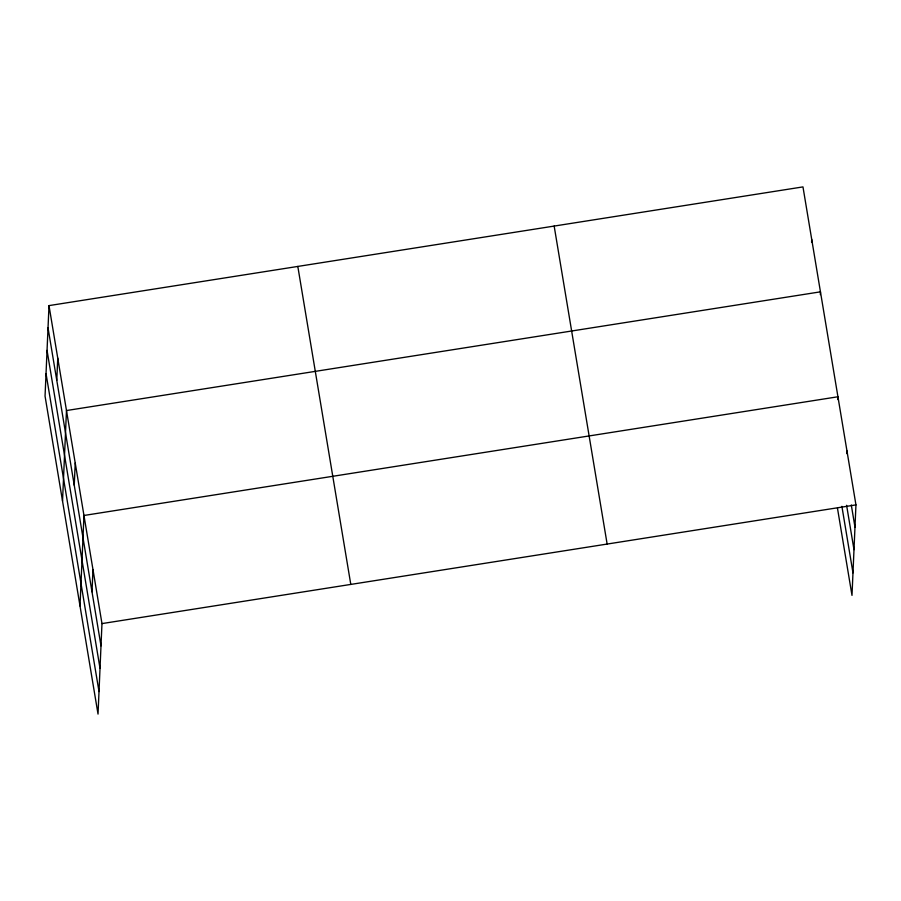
<?xml version="1.0" encoding="UTF-8"?>
<svg xmlns="http://www.w3.org/2000/svg" width="901" height="901" viewBox="0 0 901 901"><rect width="100%" height="100%" fill="white"/><g stroke="black" fill="none" stroke-linecap="round" stroke-linejoin="round"><path stroke-width="1.35" d="M49.003 305.608L45.05 396.113L98.029 714.099L101.971 623.593L49.003 305.608L802.971 186.901L855.95 504.887L851.997 595.392L837.446 508.074M56.774 380.323L57.743 358.069M62.529 501.046L66.483 410.541L820.462 291.834L820.338 294.616M74.254 485.256L75.222 463.001M80.009 605.979L83.962 515.473L837.941 396.767L837.817 399.548M92.003 591.788L92.972 569.533M811.598 242.155L811.711 239.373M846.827 453.608L846.94 450.827M101.971 623.593L855.95 504.887M851.287 504.965L854.981 527.141M846.602 505.315L853.99 549.666M841.894 506.339L852.977 572.867M554.16 226.072L607.139 544.058M297.814 266.437L350.793 584.422M48.035 327.863L101.002 645.848M47.043 350.388L100.022 668.362M46.03 373.588L99.009 691.574"/></g></svg>
